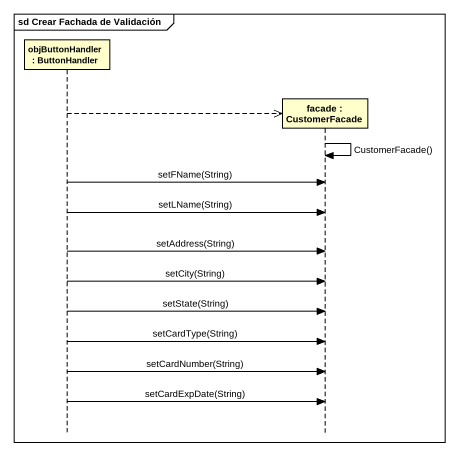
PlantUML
@startuml
mainframe sd Crear Fachada de Validación
hide footbox
participant "objButtonHandler : ButtonHandler" as objButtonHandler
participant "facade : CustomerFacade" as facade

objButtonHandler -->> facade **
facade -> facade : CustomerFacade()
objButtonHandler -> facade : setFName(String)
objButtonHandler -> facade : setLName(String)
objButtonHandler -> facade : setAddress(String)
objButtonHandler -> facade : setCity(String)
objButtonHandler -> facade : setState(String)
objButtonHandler -> facade : setCardType(String)
objButtonHandler -> facade : setCardNumber(String)
objButtonHandler -> facade : setCardExpDate(String)
@enduml
